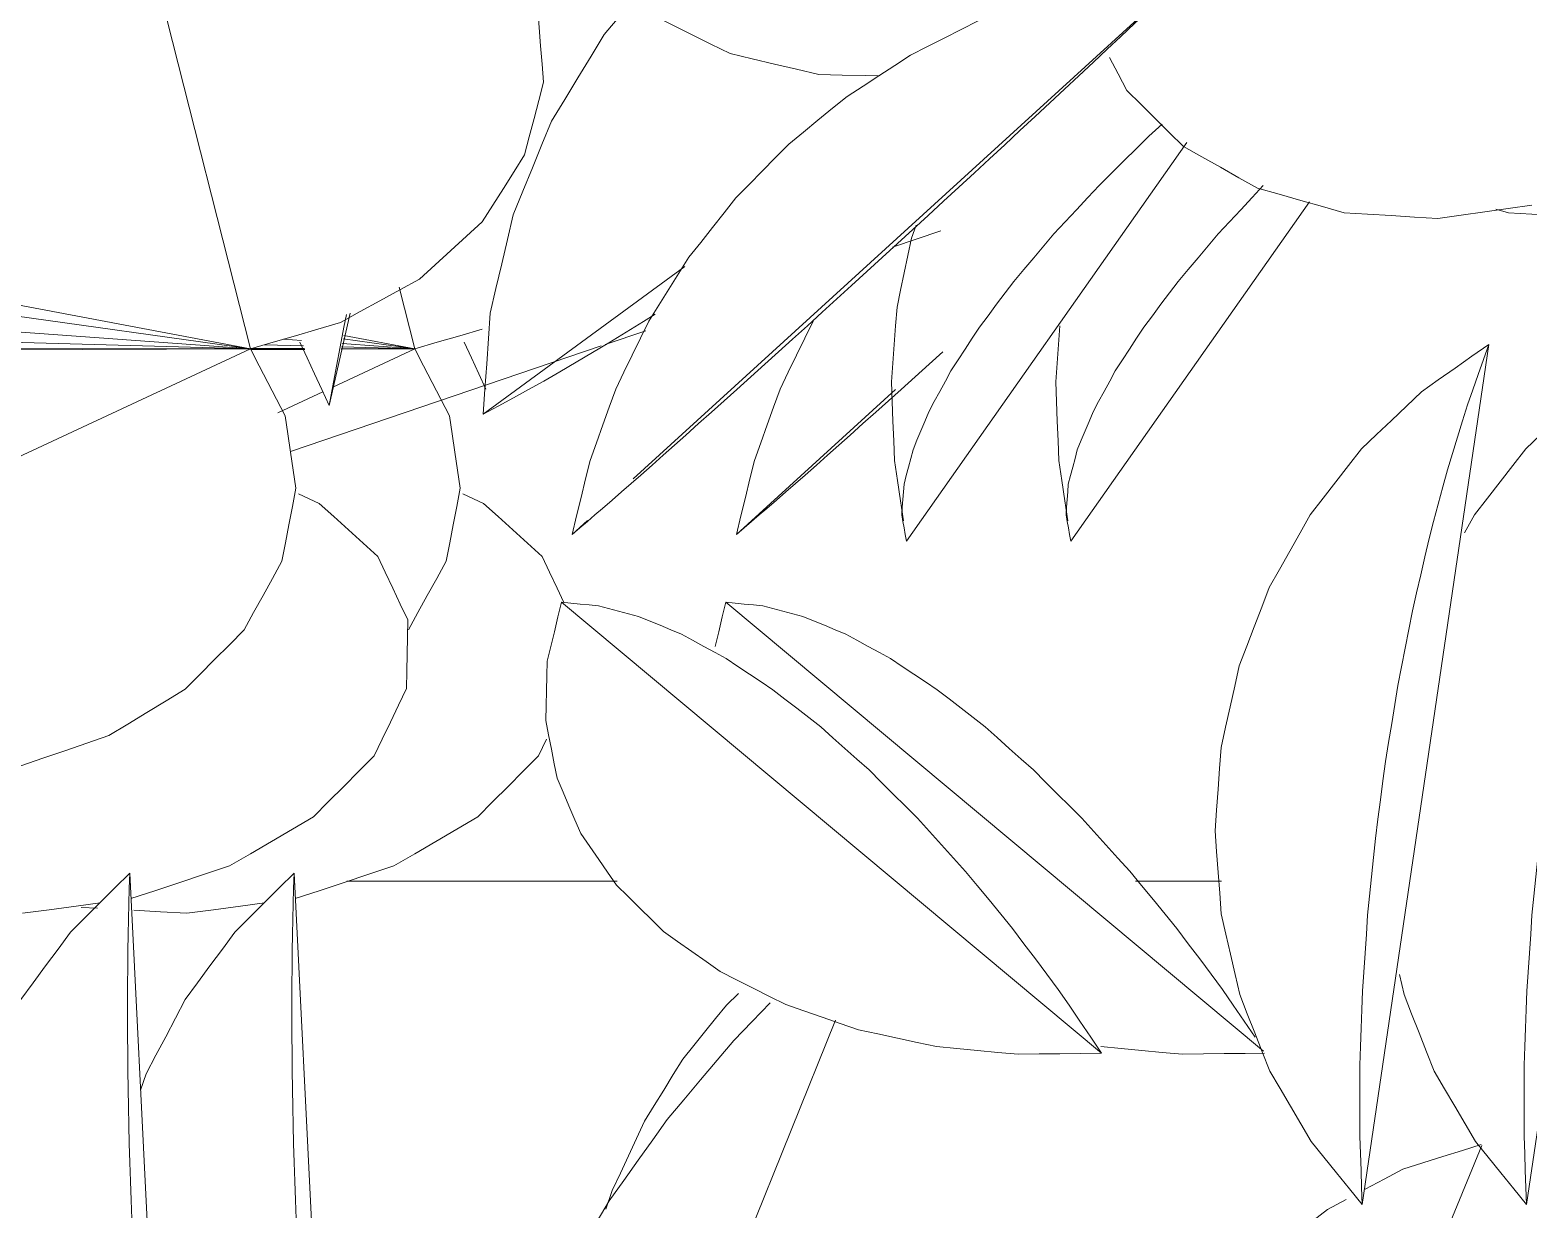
# Model space of a CAD drawing. Header units: metres. Extents: x 10.2 to 20.8, y -0.2 to 6.6.
# Drawn here: x 14.7332 to 14.81, y 0.9832 to 1.0436 of the extents above; entities that cross this region are included whole.
import ezdxf

# ---------------------------------------------------------------- set-up
doc = ezdxf.new("R2010")
doc.units = ezdxf.units.M
for name, color, linetype, lineweight in [('Importações nas famílias', 250, 'Continuous', 5), ('Modelos genéricos', 7, 'Continuous', 5), ('Vegetação', 7, 'Continuous', 5)]:
    doc.layers.add(name, color=color, linetype=linetype, lineweight=lineweight)

# ---------------------------------------------------------------- blocks, each defined once
blk = doc.blocks.new('Planta_pergolado_12200 - plantas pergolado_skp_Component_12-V2729-Corte 3')
at = {"layer": 'Importações nas famílias'}
blk.add_line((14.85772, 0.529997), (14.864207, 0.574067), dxfattribs=at)
at = {"layer": 'Importações nas famílias', "flags": 128}
for points in [[(14.864207, 0.574067), (14.863343, 0.573461), (14.862478, 0.572856), (14.861614, 0.57225), (14.86075, 0.571645)], [(14.863111, 0.570979), (14.863385, 0.571751), (14.863659, 0.572523), (14.863933, 0.573295), (14.864207, 0.574067)], [(14.86075, 0.571645), (14.859981, 0.570912), (14.859213, 0.570179), (14.858444, 0.569446), (14.857676, 0.568713)], [(14.862086, 0.56765), (14.862342, 0.568482), (14.862598, 0.569314), (14.862854, 0.570147), (14.863111, 0.570979)], [(14.857676, 0.568713), (14.857021, 0.56787), (14.856366, 0.567027), (14.855712, 0.566184), (14.855057, 0.565341)], [(14.861143, 0.564117), (14.861379, 0.565), (14.861614, 0.565883), (14.86185, 0.566767), (14.862086, 0.56765)], [(14.855057, 0.565341), (14.854531, 0.564407), (14.854006, 0.563474), (14.85348, 0.56254), (14.852955, 0.561606)], [(14.860294, 0.560419), (14.860506, 0.561343), (14.860719, 0.562268), (14.860931, 0.563192), (14.861143, 0.564117)], [(14.852955, 0.561606), (14.85257, 0.560604), (14.852186, 0.559602), (14.851802, 0.5586), (14.851418, 0.557598)], [(14.859547, 0.556597), (14.859734, 0.557552), (14.85992, 0.558508), (14.860107, 0.559463), (14.860294, 0.560419)], [(14.851418, 0.557598), (14.851184, 0.55655), (14.850951, 0.555503), (14.850717, 0.554456), (14.850483, 0.553409)], [(14.858911, 0.552694), (14.85907, 0.55367), (14.859229, 0.554645), (14.859388, 0.555621), (14.859547, 0.556597)], [(14.850483, 0.553409), (14.850406, 0.552341), (14.850328, 0.551273), (14.85025, 0.550205), (14.850173, 0.549138)], [(14.858392, 0.548753), (14.858522, 0.549738), (14.858651, 0.550723), (14.858781, 0.551709), (14.858911, 0.552694)], [(14.850173, 0.549138), (14.850253, 0.548075), (14.850333, 0.547011), (14.850413, 0.545948), (14.850493, 0.544885)], [(14.857997, 0.544817), (14.858096, 0.545801), (14.858195, 0.546785), (14.858293, 0.547769), (14.858392, 0.548753)], [(14.850493, 0.544885), (14.850729, 0.543851), (14.850965, 0.542818), (14.851201, 0.541784), (14.851437, 0.54075)], [(14.85773, 0.540931), (14.857797, 0.541903), (14.857864, 0.542874), (14.857931, 0.543846), (14.857997, 0.544817)], [(14.851437, 0.54075), (14.851824, 0.53977), (14.85221, 0.53879), (14.852596, 0.537811), (14.852983, 0.536831)], [(14.857595, 0.537138), (14.857629, 0.538087), (14.857663, 0.539035), (14.857696, 0.539983), (14.85773, 0.540931)], [(14.852983, 0.536831), (14.853511, 0.535928), (14.854038, 0.535024), (14.854566, 0.534121), (14.855094, 0.533218)], [(14.857591, 0.53348), (14.857592, 0.534395), (14.857593, 0.535309), (14.857594, 0.536224), (14.857595, 0.537138)], [(14.855094, 0.533218), (14.85575, 0.532413), (14.856407, 0.531608), (14.857063, 0.530802), (14.85772, 0.529997)], [(14.85772, 0.529997), (14.857688, 0.530868), (14.857656, 0.531739), (14.857623, 0.532609), (14.857591, 0.53348)]]:
    blk.add_lwpolyline(points, dxfattribs=at)
blk = doc.blocks.new('Planta_pergolado_12200 - plantas pergolado_skp_Component_12-V2751-Corte 3')
at = {"layer": 'Importações nas famílias'}
for p, q in [((14.790518, 1.038175), (14.791209, 1.038805)), ((14.778089, 1.017431), (14.792472, 1.037865)), ((14.778589, 1.033618), (14.778345, 1.032952))]:
    blk.add_line(p, q, dxfattribs=at)
at = {"layer": 'Importações nas famílias', "flags": 128}
for points in [[(14.787966, 1.035658), (14.788604, 1.036287), (14.789242, 1.036917), (14.78988, 1.037546), (14.790518, 1.038175)], [(14.785652, 1.03317), (14.78623, 1.033792), (14.786809, 1.034414), (14.787388, 1.035036), (14.787966, 1.035658)], [(14.778345, 1.032952), (14.778162, 1.032067), (14.777978, 1.031182), (14.777795, 1.030297), (14.777612, 1.029412)], [(14.7836, 1.030739), (14.784113, 1.031346), (14.784626, 1.031954), (14.785139, 1.032562), (14.785652, 1.03317)], [(14.781834, 1.028391), (14.782275, 1.028978), (14.782717, 1.029565), (14.783158, 1.030152), (14.7836, 1.030739)], [(14.777612, 1.029412), (14.777539, 1.028455), (14.777467, 1.027498), (14.777394, 1.026541), (14.777322, 1.025584)], [(14.780373, 1.026154), (14.780738, 1.026714), (14.781103, 1.027273), (14.781469, 1.027832), (14.781834, 1.028391)], [(14.779234, 1.024052), (14.779518, 1.024577), (14.779803, 1.025103), (14.780088, 1.025629), (14.780373, 1.026154)], [(14.777322, 1.025584), (14.777362, 1.024577), (14.777402, 1.023571), (14.777442, 1.022565), (14.777482, 1.021559)], [(14.778429, 1.022108), (14.77863, 1.022594), (14.778831, 1.02308), (14.779032, 1.023566), (14.779234, 1.024052)], [(14.777482, 1.021559), (14.777634, 1.020527), (14.777786, 1.019495), (14.777937, 1.018463)], [(14.777967, 1.020344), (14.778082, 1.020785), (14.778198, 1.021226), (14.778313, 1.021667), (14.778429, 1.022108)], [(14.777853, 1.018779), (14.777881, 1.01917), (14.77791, 1.019561), (14.777938, 1.019952), (14.777967, 1.020344)], [(14.778089, 1.017431), (14.77803, 1.017768), (14.777971, 1.018105), (14.777912, 1.018442), (14.777853, 1.018779)]]:
    blk.add_lwpolyline(points, dxfattribs=at)
blk = doc.blocks.new('Planta_pergolado_12200 - plantas pergolado_skp_Component_17-V2752-Corte 3')
at = {"layer": 'Importações nas famílias', "flags": 128}
for points in [[(14.769049, 1.04241), (14.768061, 1.042903), (14.767073, 1.043395), (14.766085, 1.043887), (14.765097, 1.04438)], [(14.773593, 1.04134), (14.772457, 1.041608), (14.771321, 1.041875), (14.770185, 1.042143), (14.769049, 1.04241)], [(14.789396, 1.040518), (14.788951, 1.041368), (14.788505, 1.042219)], [(14.776679, 1.041277), (14.776007, 1.041291), (14.7748, 1.041315), (14.773593, 1.04134)], [(14.792286, 1.037652), (14.791563, 1.038368), (14.790841, 1.039085), (14.790119, 1.039801), (14.789396, 1.040518)], [(14.796085, 1.035517), (14.795135, 1.036051), (14.794185, 1.036585), (14.793235, 1.037118), (14.792286, 1.037652)], [(14.800534, 1.034259), (14.799422, 1.034574), (14.798309, 1.034888), (14.797197, 1.035203), (14.796085, 1.035517)], [(14.810149, 1.03465), (14.808945, 1.034479), (14.80774, 1.034307), (14.806536, 1.034135), (14.805331, 1.033963)], [(14.805331, 1.033963), (14.804132, 1.034037), (14.802933, 1.034111), (14.801734, 1.034185), (14.800534, 1.034259)]]:
    blk.add_lwpolyline(points, dxfattribs=at)
blk = doc.blocks.new('Planta_pergolado_12200 - plantas pergolado_skp_Component_16-V2753-Corte 3')
for name, p in [('Planta_pergolado_12200 - plantas pergolado_skp_Component_17-V2752-Corte 3', (0, 0)), ('Planta_pergolado_12200 - plantas pergolado_skp_Component_12-V2751-Corte 3', (0, 0)), ('Planta_pergolado_12200 - plantas pergolado_skp_Component_12-V2729-Corte 3', (-0.056262, 0.453439))]:
    blk.add_blockref(name, p)
blk = doc.blocks.new('Planta_pergolado_12200 - plantas pergolado_skp_Component_12-V2766-Corte 3')
at = {"layer": 'Importações nas famílias'}
for p, q in [((14.809882, 0.983436), (14.816369, 1.027506)), ((14.807219, 1.01878), (14.806693, 1.017846)), ((14.803363, 0.995223), (14.803599, 0.994189))]:
    blk.add_line(p, q, dxfattribs=at)
at = {"layer": 'Importações nas famílias', "flags": 128}
for points in [[(14.816369, 1.027506), (14.815504, 1.0269), (14.81464, 1.026295), (14.813776, 1.025689), (14.812912, 1.025084)], [(14.815272, 1.024418), (14.815546, 1.02519), (14.81582, 1.025962), (14.816095, 1.026734), (14.816369, 1.027506)], [(14.812912, 1.025084), (14.812143, 1.024351), (14.811375, 1.023618), (14.810606, 1.022885), (14.809837, 1.022152)], [(14.814247, 1.021089), (14.814504, 1.021921), (14.81476, 1.022753), (14.815016, 1.023585), (14.815272, 1.024418)], [(14.809837, 1.022152), (14.809183, 1.021309), (14.808528, 1.020466), (14.807873, 1.019623), (14.807219, 1.01878)], [(14.813305, 1.017556), (14.813541, 1.018439), (14.813776, 1.019322), (14.814012, 1.020206), (14.814247, 1.021089)], [(14.812455, 1.013858), (14.812668, 1.014782), (14.81288, 1.015707), (14.813093, 1.016631), (14.813305, 1.017556)], [(14.811708, 1.010036), (14.811895, 1.010991), (14.812082, 1.011947), (14.812269, 1.012902), (14.812455, 1.013858)], [(14.811072, 1.006133), (14.811231, 1.007108), (14.81139, 1.008084), (14.811549, 1.00906), (14.811708, 1.010036)], [(14.810554, 1.002192), (14.810683, 1.003177), (14.810813, 1.004162), (14.810943, 1.005147), (14.811072, 1.006133)], [(14.810159, 0.998256), (14.810258, 0.99924), (14.810356, 1.000224), (14.810455, 1.001208), (14.810554, 1.002192)], [(14.809892, 0.99437), (14.809959, 0.995342), (14.810026, 0.996313), (14.810092, 0.997285), (14.810159, 0.998256)], [(14.803599, 0.994189), (14.803985, 0.993209), (14.804372, 0.992229), (14.804758, 0.991249), (14.805144, 0.99027)], [(14.809756, 0.990577), (14.80979, 0.991525), (14.809824, 0.992474), (14.809858, 0.993422), (14.809892, 0.99437)], [(14.805144, 0.99027), (14.805672, 0.989366), (14.8062, 0.988463), (14.806728, 0.98756), (14.807255, 0.986657)], [(14.809753, 0.986919), (14.809754, 0.987833), (14.809754, 0.988748), (14.809755, 0.989663), (14.809756, 0.990577)], [(14.809882, 0.983436), (14.809849, 0.984307), (14.809817, 0.985177), (14.809785, 0.986048), (14.809753, 0.986919)], [(14.807255, 0.986657), (14.807912, 0.985852), (14.808568, 0.985046), (14.809225, 0.984241), (14.809882, 0.983436)]]:
    blk.add_lwpolyline(points, dxfattribs=at)
blk = doc.blocks.new('Planta_pergolado_12200 - plantas pergolado_skp_Component_12-V2769-Corte 3')
at = {"layer": 'Importações nas famílias'}
blk.add_line((14.786512, 1.017431), (14.798748, 1.034814), dxfattribs=at)
at = {"layer": 'Importações nas famílias', "flags": 128}
for points in [[(14.794075, 1.03317), (14.794654, 1.033792), (14.795233, 1.034414), (14.795811, 1.035036), (14.796386, 1.035653)], [(14.792023, 1.030739), (14.792536, 1.031346), (14.793049, 1.031954), (14.793562, 1.032562), (14.794075, 1.03317)], [(14.790257, 1.028391), (14.790699, 1.028978), (14.79114, 1.029565), (14.791582, 1.030152), (14.792023, 1.030739)], [(14.785963, 1.028455), (14.78589, 1.027498), (14.785818, 1.026541), (14.785745, 1.025584)], [(14.788796, 1.026154), (14.789162, 1.026714), (14.789527, 1.027273), (14.789892, 1.027832), (14.790257, 1.028391)], [(14.787657, 1.024052), (14.787942, 1.024577), (14.788227, 1.025103), (14.788512, 1.025629), (14.788796, 1.026154)], [(14.785745, 1.025584), (14.785785, 1.024577), (14.785825, 1.023571), (14.785866, 1.022565), (14.785906, 1.021559)], [(14.786852, 1.022108), (14.787053, 1.022594), (14.787255, 1.02308), (14.787456, 1.023566), (14.787657, 1.024052)], [(14.785906, 1.021559), (14.786057, 1.020527), (14.786209, 1.019495), (14.786361, 1.018463)], [(14.78639, 1.020344), (14.786506, 1.020785), (14.786621, 1.021226), (14.786737, 1.021667), (14.786852, 1.022108)], [(14.786277, 1.018779), (14.786305, 1.01917), (14.786333, 1.019561), (14.786362, 1.019952), (14.78639, 1.020344)], [(14.786512, 1.017431), (14.786453, 1.017768), (14.786395, 1.018105), (14.786336, 1.018442), (14.786277, 1.018779)]]:
    blk.add_lwpolyline(points, dxfattribs=at)
blk = doc.blocks.new('Planta_pergolado_12200 - plantas pergolado_skp_Component_17-V2770-Corte 3')
at = {"layer": 'Importações nas famílias'}
blk.add_line((14.808958, 1.034259), (14.808299, 1.034445), dxfattribs=at)
at = {"layer": 'Importações nas famílias', "flags": 128}
blk.add_lwpolyline([(14.813755, 1.033963), (14.812556, 1.034037), (14.811356, 1.034111), (14.810157, 1.034185), (14.808958, 1.034259)], dxfattribs=at)
blk = doc.blocks.new('Planta_pergolado_12200 - plantas pergolado_skp_Component_16-V2771-Corte 3')
for name in ['Planta_pergolado_12200 - plantas pergolado_skp_Component_17-V2770-Corte 3', 'Planta_pergolado_12200 - plantas pergolado_skp_Component_12-V2769-Corte 3', 'Planta_pergolado_12200 - plantas pergolado_skp_Component_12-V2766-Corte 3']:
    blk.add_blockref(name, (0, 0))
blk = doc.blocks.new('Planta_pergolado_12200 - plantas pergolado_skp_-V2818-Corte 3')
for name in ['Planta_pergolado_12200 - plantas pergolado_skp_Component_16-V2753-Corte 3', 'Planta_pergolado_12200 - plantas pergolado_skp_Component_16-V2771-Corte 3']:
    blk.add_blockref(name, (0, 0))
blk = doc.blocks.new('Planta_pergolado_12200 - plantas pergolado_skp_Component_17-V2967-Corte 3')
at = {"layer": 'Importações nas famílias'}
blk.add_line((14.746934, 1.01985), (14.747989, 1.019362), dxfattribs=at)
at = {"layer": 'Importações nas famílias', "flags": 128}
for points in [[(14.747989, 1.019362), (14.74874, 1.018682), (14.749491, 1.018003), (14.750242, 1.017323), (14.750993, 1.016643)], [(14.750993, 1.016643), (14.751378, 1.01583), (14.751762, 1.015017), (14.752146, 1.014204), (14.75253, 1.013391)], [(14.75253, 1.013391), (14.752514, 1.012514), (14.752498, 1.011637), (14.752482, 1.01076), (14.752466, 1.009883)], [(14.752466, 1.009883), (14.752051, 1.009017), (14.751636, 1.008151), (14.751221, 1.007285), (14.750807, 1.006419)], [(14.750807, 1.006419), (14.750029, 1.005638), (14.749251, 1.004857), (14.748473, 1.004076), (14.747695, 1.003296)], [(14.747695, 1.003296), (14.746621, 1.002666), (14.745546, 1.002037), (14.744471, 1.001408), (14.743397, 1.000779)], [(14.743397, 1.000779), (14.742117, 1.000356), (14.740837, 0.999932), (14.739558, 0.999508), (14.738341, 0.999106)], [(14.736756, 0.998883), (14.735528, 0.998721), (14.734153, 0.998539), (14.732778, 0.998357)]]:
    blk.add_lwpolyline(points, dxfattribs=at)
blk = doc.blocks.new('Planta_pergolado_12200 - plantas pergolado_skp_Component_16-V2968-Corte 3')
blk.add_blockref('Planta_pergolado_12200 - plantas pergolado_skp_Component_17-V2967-Corte 3', (0, 0))
blk = doc.blocks.new('Planta_pergolado_12200 - plantas pergolado_skp_Component_17-V2997-Corte 3')
at = {"layer": 'Importações nas famílias'}
for p, q in [((14.755358, 1.01985), (14.756412, 1.019362)), ((14.759645, 1.007285), (14.75923, 1.006419)), ((14.736631, 0.998612), (14.735788, 0.998659)), ((14.714843, 0.988715), (14.713812, 0.988644))]:
    blk.add_line(p, q, dxfattribs=at)
at = {"layer": 'Importações nas famílias', "flags": 128}
for points in [[(14.756412, 1.019362), (14.757163, 1.018682), (14.757915, 1.018003), (14.758666, 1.017323), (14.759417, 1.016643)], [(14.759417, 1.016643), (14.759801, 1.01583), (14.760185, 1.015017), (14.760531, 1.014285)], [(14.75923, 1.006419), (14.758452, 1.005638), (14.757675, 1.004857), (14.756897, 1.004076), (14.756119, 1.003296)], [(14.756119, 1.003296), (14.755044, 1.002666), (14.753969, 1.002037), (14.752895, 1.001408), (14.75182, 1.000779)], [(14.75182, 1.000779), (14.750541, 1.000356), (14.749261, 0.999932), (14.747981, 0.999508), (14.746765, 0.999106)], [(14.730283, 0.998435), (14.729962, 0.997671), (14.729641, 0.996907)], [(14.741201, 0.998357), (14.739848, 0.998433), (14.738495, 0.998508)], [(14.745179, 0.998883), (14.743952, 0.998721), (14.742576, 0.998539), (14.741201, 0.998357)], [(14.729641, 0.996907), (14.729028, 0.996199), (14.728416, 0.995491), (14.727803, 0.994784), (14.727191, 0.994076)], [(14.727191, 0.994076), (14.726329, 0.993473), (14.725467, 0.99287), (14.724605, 0.992267), (14.723742, 0.991664)], [(14.723742, 0.991664), (14.72269, 0.991207), (14.721637, 0.99075), (14.720584, 0.990293), (14.719531, 0.989836)], [(14.719531, 0.989836), (14.718359, 0.989556), (14.717187, 0.989276), (14.716015, 0.988995), (14.714843, 0.988715)]]:
    blk.add_lwpolyline(points, dxfattribs=at)
blk = doc.blocks.new('Planta_pergolado_12200 - plantas pergolado_skp_Component_16-V2998-Corte 3')
blk.add_blockref('Planta_pergolado_12200 - plantas pergolado_skp_Component_17-V2997-Corte 3', (0, 0))
blk = doc.blocks.new('Planta_pergolado_12200 - plantas pergolado_skp_Component_12-V3014-Corte 3')
at = {"layer": 'Importações nas famílias'}
for p, q in [((14.774449, 1.053579), (14.773328, 1.052884)), ((14.793022, 1.050765), (14.796247, 1.053128)), ((14.788966, 1.0463), (14.78958, 1.046793)), ((14.756396, 1.023928), (14.766738, 1.031506))]:
    blk.add_line(p, q, dxfattribs=at)
at = {"layer": 'Importações nas famílias', "flags": 128}
for points in [[(14.776891, 1.054619), (14.77567, 1.054099), (14.774449, 1.053579)], [(14.793367, 1.049952), (14.79428, 1.050742), (14.795193, 1.051531), (14.796105, 1.052321)], [(14.78958, 1.046793), (14.790526, 1.047583), (14.791473, 1.048373), (14.79242, 1.049162), (14.793367, 1.049952)], [(14.764083, 1.045141), (14.763448, 1.044394), (14.762602, 1.043399)], [(14.762602, 1.043399), (14.761926, 1.042289), (14.76125, 1.041178), (14.760574, 1.040068), (14.759898, 1.038957)], [(14.759898, 1.038957), (14.759407, 1.037757), (14.758916, 1.036556), (14.758425, 1.035356), (14.757934, 1.034156)], [(14.757934, 1.034156), (14.75764, 1.032893), (14.757346, 1.031631), (14.757052, 1.030369), (14.756758, 1.029106)], [(14.756758, 1.029106), (14.756667, 1.027812), (14.756577, 1.026517), (14.756486, 1.025223), (14.756396, 1.023928)], [(14.762838, 1.027582), (14.763724, 1.028135), (14.764609, 1.028689), (14.765204, 1.02906)], [(14.759497, 1.025619), (14.760332, 1.02611), (14.761168, 1.026601), (14.762003, 1.027091), (14.762838, 1.027582)], [(14.756396, 1.023928), (14.757171, 1.024351), (14.757947, 1.024774), (14.758722, 1.025196), (14.759497, 1.025619)]]:
    blk.add_lwpolyline(points, dxfattribs=at)
blk = doc.blocks.new('Planta_pergolado_12200 - plantas pergolado_skp_Component_16-V3016-Corte 3')
blk.add_blockref('Planta_pergolado_12200 - plantas pergolado_skp_Component_12-V3014-Corte 3', (0, 0))
blk = doc.blocks.new('Planta_pergolado_12200 - plantas pergolado_skp_Component_12-V3038-Corte 3')
at = {"layer": 'Importações nas famílias'}
for p, q in [((14.807592, 0.986455), (14.798238, 0.963785)), ((14.799668, 0.983175), (14.800637, 0.983691))]:
    blk.add_line(p, q, dxfattribs=at)
at = {"layer": 'Importações nas famílias', "flags": 128}
for points in [[(14.803545, 0.985242), (14.804564, 0.985563), (14.805583, 0.985884), (14.806602, 0.986204), (14.807557, 0.986505)], [(14.801606, 0.984208), (14.802575, 0.984725), (14.803545, 0.985242)], [(14.796083, 0.980372), (14.79698, 0.981073), (14.797876, 0.981773), (14.798772, 0.982474), (14.799668, 0.983175)], [(14.792874, 0.9769), (14.793677, 0.977768), (14.794479, 0.978636), (14.795281, 0.979504), (14.796083, 0.980372)], [(14.790116, 0.972839), (14.790806, 0.973854), (14.791495, 0.97487), (14.792185, 0.975885), (14.792874, 0.9769)], [(14.787873, 0.968286), (14.788434, 0.969424), (14.788995, 0.970563), (14.789555, 0.971701), (14.790116, 0.972839)], [(14.787036, 0.965816), (14.787455, 0.967051), (14.787873, 0.968286)]]:
    blk.add_lwpolyline(points, dxfattribs=at)
blk = doc.blocks.new('Planta_pergolado_12200 - plantas pergolado_skp_Component_12-V3039-Corte 3')
at = {"layer": 'Importações nas famílias'}
for p, q in [((14.76949, 0.994236), (14.768866, 0.993652)), ((14.774447, 0.992883), (14.769908, 0.9816)), ((14.763014, 0.984155), (14.762681, 0.983185)), ((14.769215, 0.979877), (14.760226, 0.957536))]:
    blk.add_line(p, q, dxfattribs=at)
at = {"layer": 'Importações nas famílias', "flags": 128}
for points in [[(14.769237, 0.991844), (14.770176, 0.992807), (14.771114, 0.993771)], [(14.768866, 0.993652), (14.768306, 0.992959), (14.767746, 0.992266), (14.767187, 0.991573), (14.766627, 0.99088)], [(14.765833, 0.987786), (14.766684, 0.988801), (14.767535, 0.989815), (14.768386, 0.99083), (14.769237, 0.991844)], [(14.766627, 0.99088), (14.766137, 0.990086), (14.765648, 0.989291), (14.765158, 0.988497), (14.764669, 0.987702)], [(14.76286, 0.983618), (14.763603, 0.98466), (14.764346, 0.985702), (14.76509, 0.986744), (14.765833, 0.987786)], [(14.764669, 0.987702), (14.764255, 0.986815), (14.763842, 0.985929), (14.763428, 0.985042), (14.763014, 0.984155)], [(14.760388, 0.979437), (14.761006, 0.980482), (14.761624, 0.981527), (14.762242, 0.982573), (14.76286, 0.983618)], [(14.758475, 0.975342), (14.758953, 0.976366), (14.759432, 0.97739), (14.75991, 0.978413), (14.760388, 0.979437)], [(14.757166, 0.971429), (14.757493, 0.972407), (14.757821, 0.973385), (14.758148, 0.974364), (14.758475, 0.975342)], [(14.756491, 0.967789), (14.75666, 0.968699), (14.756829, 0.969609), (14.756997, 0.970519), (14.757166, 0.971429)], [(14.756467, 0.964508), (14.756473, 0.965328), (14.756479, 0.966148), (14.756485, 0.966969), (14.756491, 0.967789)], [(14.757094, 0.961663), (14.756937, 0.962374), (14.75678, 0.963085), (14.756624, 0.963797), (14.756467, 0.964508)], [(14.758356, 0.959321), (14.758041, 0.959906), (14.757725, 0.960492), (14.757409, 0.961077), (14.757094, 0.961663)], [(14.760226, 0.957536), (14.759758, 0.957982), (14.759291, 0.958428), (14.758824, 0.958874), (14.758356, 0.959321)]]:
    blk.add_lwpolyline(points, dxfattribs=at)
blk = doc.blocks.new('Planta_pergolado_12200 - plantas pergolado_skp_Component_16-V3043-Corte 3')
for name in ['Planta_pergolado_12200 - plantas pergolado_skp_Component_12-V3039-Corte 3', 'Planta_pergolado_12200 - plantas pergolado_skp_Component_12-V3038-Corte 3']:
    blk.add_blockref(name, (0, 0))
blk = doc.blocks.new('Planta_pergolado_12200 - plantas pergolado_skp_-V3049-Corte 3')
for name in ['Planta_pergolado_12200 - plantas pergolado_skp_Component_16-V3016-Corte 3', 'Planta_pergolado_12200 - plantas pergolado_skp_Component_16-V3043-Corte 3']:
    blk.add_blockref(name, (0, 0))
blk = doc.blocks.new('Planta_pergolado_12200 - plantas pergolado_skp_-V3050-Corte 3')
at = {"layer": 'Importações nas famílias'}
for p, q in [((14.779852, 1.033338), (14.777381, 1.0325)), ((14.764729, 1.028205), (14.762648, 1.027499)), ((14.762446, 1.02743), (14.746523, 1.022025))]:
    blk.add_line(p, q, dxfattribs=at)
for name in ['Planta_pergolado_12200 - plantas pergolado_skp_-V3049-Corte 3', 'Planta_pergolado_12200 - plantas pergolado_skp_Component_16-V2968-Corte 3', 'Planta_pergolado_12200 - plantas pergolado_skp_Component_16-V2998-Corte 3']:
    blk.add_blockref(name, (0, 0))
blk = doc.blocks.new('Planta_pergolado_12200 - plantas pergolado_skp_-V3106-Corte 3')
for name in ['Planta_pergolado_12200 - plantas pergolado_skp_-V3050-Corte 3', 'Planta_pergolado_12200 - plantas pergolado_skp_-V2818-Corte 3']:
    blk.add_blockref(name, (0, 0))
blk = doc.blocks.new('Planta_pergolado_12200 - plantas pergolado_skp_Component_12-V2842-Corte 3')
at = {"layer": 'Importações nas famílias'}
blk.add_line((15.062515, 1.125049), (15.034826, 1.148153), dxfattribs=at)
at = {"layer": 'Importações nas famílias', "flags": 128}
for points in [[(15.034826, 1.148153), (15.034644, 1.147397), (15.034461, 1.146642), (15.034279, 1.145886), (15.034097, 1.14513)], [(15.036724, 1.147971), (15.036249, 1.148016), (15.035775, 1.148062), (15.0353, 1.148107), (15.034826, 1.148153)], [(15.03878, 1.147424), (15.038266, 1.147561), (15.037752, 1.147697), (15.037238, 1.147834), (15.036724, 1.147971)], [(15.040972, 1.146517), (15.040424, 1.146744), (15.039876, 1.146971), (15.039328, 1.147197), (15.03878, 1.147424)], [(15.043275, 1.145262), (15.0427, 1.145576), (15.042124, 1.14589), (15.041548, 1.146204), (15.040972, 1.146517)], [(15.034097, 1.14513), (15.034077, 1.144373), (15.034058, 1.143615), (15.034039, 1.142857), (15.03402, 1.142099)], [(15.045664, 1.143671), (15.045067, 1.144069), (15.04447, 1.144467), (15.043873, 1.144864), (15.043275, 1.145262)], [(15.048113, 1.141763), (15.047501, 1.14224), (15.046889, 1.142717), (15.046277, 1.143194), (15.045664, 1.143671)], [(15.03402, 1.142099), (15.034164, 1.141357), (15.034309, 1.140615), (15.034453, 1.139873), (15.034598, 1.139131)], [(15.050593, 1.139559), (15.049973, 1.14011), (15.049353, 1.140661), (15.048733, 1.141212), (15.048113, 1.141763)], [(15.034598, 1.139131), (15.034903, 1.138422), (15.035208, 1.137714), (15.035512, 1.137005), (15.035817, 1.136296)], [(15.053078, 1.137083), (15.052457, 1.137702), (15.051835, 1.138321), (15.051214, 1.13894), (15.050593, 1.139559)], [(15.055539, 1.134362), (15.054924, 1.135042), (15.054308, 1.135723), (15.053693, 1.136403), (15.053078, 1.137083)], [(15.035817, 1.136296), (15.036275, 1.135637), (15.036733, 1.134977), (15.037191, 1.134318), (15.037649, 1.133659)], [(15.05795, 1.131428), (15.057348, 1.132162), (15.056745, 1.132895), (15.056142, 1.133629), (15.055539, 1.134362)], [(15.037649, 1.133659), (15.038249, 1.133065), (15.038849, 1.132471), (15.03945, 1.131877), (15.04005, 1.131283)], [(15.04005, 1.131283), (15.040778, 1.130768), (15.041507, 1.130253), (15.042235, 1.129739), (15.042964, 1.129224)], [(15.060284, 1.128312), (15.059701, 1.129091), (15.059117, 1.12987), (15.058534, 1.130649), (15.05795, 1.131428)], [(15.042964, 1.129224), (15.043804, 1.1288), (15.044644, 1.128377), (15.045483, 1.127953), (15.046323, 1.127529)], [(15.062515, 1.125049), (15.061957, 1.125865), (15.061399, 1.126681), (15.060842, 1.127496), (15.060284, 1.128312)], [(15.046323, 1.127529), (15.047254, 1.127207), (15.048186, 1.126885), (15.049117, 1.126562), (15.050048, 1.12624)], [(15.050048, 1.12624), (15.051049, 1.126026), (15.05205, 1.125812), (15.053051, 1.125598), (15.054052, 1.125385)], [(15.054052, 1.125385), (15.055099, 1.125285), (15.056146, 1.125185), (15.057193, 1.125085), (15.05824, 1.124985)], [(15.05824, 1.124985), (15.059309, 1.125001), (15.060377, 1.125017), (15.061446, 1.125033), (15.062515, 1.125049)]]:
    blk.add_lwpolyline(points, dxfattribs=at)
blk = doc.blocks.new('Planta_pergolado_12200 - plantas pergolado_skp_Component_12-V3127-Corte 3')
at = {"layer": 'Importações nas famílias'}
blk.add_line((14.740519, 0.956016), (14.738275, 1.000419), dxfattribs=at)
at = {"layer": 'Importações nas famílias', "flags": 128}
for points in [[(14.738275, 1.000419), (14.737515, 0.999661), (14.736756, 0.998903), (14.735997, 0.998145), (14.735237, 0.997387)], [(14.738191, 0.997269), (14.738212, 0.998057), (14.738233, 0.998844), (14.738254, 0.999632), (14.738275, 1.000419)], [(14.735237, 0.997387), (14.734601, 0.996523), (14.733965, 0.995658), (14.733329, 0.994794), (14.732692, 0.993929)], [(14.73816, 0.993883), (14.738167, 0.99473), (14.738175, 0.995576), (14.738183, 0.996423), (14.738191, 0.997269)], [(14.732692, 0.993929), (14.732194, 0.992978), (14.731696, 0.992028), (14.731198, 0.991077), (14.7307, 0.990126)], [(14.738181, 0.990297), (14.738175, 0.991194), (14.73817, 0.99209), (14.738165, 0.992987), (14.73816, 0.993883)], [(14.7307, 0.990126), (14.730352, 0.989111), (14.730004, 0.988096), (14.729656, 0.987082), (14.729308, 0.986067)], [(14.738254, 0.986553), (14.738236, 0.987489), (14.738218, 0.988425), (14.738199, 0.989361), (14.738181, 0.990297)], [(14.729308, 0.986067), (14.729117, 0.985012), (14.728927, 0.983957), (14.728737, 0.982902), (14.728547, 0.981847)], [(14.73838, 0.982691), (14.738348, 0.983657), (14.738317, 0.984622), (14.738286, 0.985588), (14.738254, 0.986553)], [(14.738555, 0.978755), (14.738511, 0.979739), (14.738468, 0.980723), (14.738424, 0.981707), (14.73838, 0.982691)], [(14.728547, 0.981847), (14.728519, 0.980777), (14.728492, 0.979706), (14.728464, 0.978636), (14.728436, 0.977566)], [(14.738779, 0.974787), (14.738723, 0.975779), (14.738667, 0.976771), (14.738611, 0.977763), (14.738555, 0.978755)], [(14.728436, 0.977566), (14.728572, 0.976505), (14.728707, 0.975444), (14.728842, 0.974384), (14.728978, 0.973323)], [(14.739049, 0.970833), (14.738981, 0.971822), (14.738914, 0.97281), (14.738847, 0.973799), (14.738779, 0.974787)], [(14.728978, 0.973323), (14.729273, 0.972297), (14.729568, 0.971271), (14.729864, 0.970245), (14.730159, 0.969219)], [(14.739361, 0.966936), (14.739283, 0.967911), (14.739205, 0.968885), (14.739127, 0.969859), (14.739049, 0.970833)], [(14.730159, 0.969219), (14.730607, 0.968251), (14.731056, 0.967284), (14.731504, 0.966316), (14.731953, 0.965349)], [(14.739713, 0.96314), (14.739625, 0.964089), (14.739537, 0.965038), (14.739449, 0.965987), (14.739361, 0.966936)], [(14.731953, 0.965349), (14.732543, 0.964463), (14.733134, 0.963577), (14.733725, 0.962691), (14.734316, 0.961805)], [(14.7401, 0.959486), (14.740004, 0.9604), (14.739907, 0.961313), (14.73981, 0.962227), (14.739713, 0.96314)], [(14.734316, 0.961805), (14.735035, 0.961021), (14.735755, 0.960237), (14.736474, 0.959453), (14.737194, 0.958669)], [(14.740519, 0.956016), (14.740414, 0.956884), (14.740309, 0.957751), (14.740205, 0.958619), (14.7401, 0.959486)], [(14.737194, 0.958669), (14.738025, 0.958006), (14.738856, 0.957343), (14.739687, 0.956679), (14.740519, 0.956016)]]:
    blk.add_lwpolyline(points, dxfattribs=at)
blk = doc.blocks.new('Planta_pergolado_12200 - plantas pergolado_skp_Component_12-V3128-Corte 3')
at = {"layer": 'Importações nas famílias'}
for p, q in [((14.793043, 1.047027), (14.764083, 1.020625)), ((14.761735, 1.018484), (14.760957, 1.017775))]:
    blk.add_line(p, q, dxfattribs=at)
at = {"layer": 'Importações nas famílias', "flags": 128}
for points in [[(14.793043, 1.047027), (14.792076, 1.046882), (14.79111, 1.046738), (14.790143, 1.046593), (14.789176, 1.046449)], [(14.790491, 1.044612), (14.791129, 1.045216), (14.791767, 1.045819), (14.792405, 1.046423), (14.793043, 1.047027)], [(14.789176, 1.046449), (14.788233, 1.046203), (14.78729, 1.045957), (14.786346, 1.045712), (14.785403, 1.045466)], [(14.785403, 1.045466), (14.784494, 1.045122), (14.783584, 1.044778), (14.782675, 1.044434), (14.781765, 1.04409)], [(14.787684, 1.041978), (14.788386, 1.042636), (14.789088, 1.043295), (14.789789, 1.043953), (14.790491, 1.044612)], [(14.781765, 1.04409), (14.7809, 1.043651), (14.780034, 1.043212), (14.779168, 1.042774), (14.778303, 1.042335)], [(14.778303, 1.042335), (14.777491, 1.041806), (14.776679, 1.041278), (14.775867, 1.040749), (14.775055, 1.040221)], [(14.784688, 1.039186), (14.785437, 1.039884), (14.786186, 1.040582), (14.786935, 1.04128), (14.787684, 1.041978)], [(14.775055, 1.040221), (14.774306, 1.039609), (14.773556, 1.038996), (14.772807, 1.038384), (14.772058, 1.037772)], [(14.781574, 1.036303), (14.782353, 1.037024), (14.783131, 1.037744), (14.78391, 1.038465), (14.784688, 1.039186)], [(14.772058, 1.037772), (14.771379, 1.037082), (14.770701, 1.036393), (14.770022, 1.035703), (14.769344, 1.035014)], [(14.778415, 1.033395), (14.779205, 1.034122), (14.779995, 1.034849), (14.780784, 1.035576), (14.781574, 1.036303)], [(14.769344, 1.035014), (14.768744, 1.034255), (14.768144, 1.033496), (14.767544, 1.032738), (14.766944, 1.031979)], [(14.775284, 1.030532), (14.776067, 1.031248), (14.776849, 1.031964), (14.777632, 1.032679), (14.778415, 1.033395)], [(14.766944, 1.031979), (14.766429, 1.031159), (14.765914, 1.030339), (14.765399, 1.02952), (14.764884, 1.0287)], [(14.772255, 1.02778), (14.773012, 1.028468), (14.77377, 1.029156), (14.774527, 1.029844), (14.775284, 1.030532)], [(14.764884, 1.0287), (14.76446, 1.027828), (14.764036, 1.026957), (14.763612, 1.026085), (14.763188, 1.025213)], [(14.7694, 1.025203), (14.770114, 1.025848), (14.770827, 1.026492), (14.771541, 1.027136), (14.772255, 1.02778)], [(14.763188, 1.025213), (14.76286, 1.024299), (14.762531, 1.023386), (14.762203, 1.022472), (14.761874, 1.021558)], [(14.766784, 1.022863), (14.767438, 1.023448), (14.768092, 1.024033), (14.768746, 1.024618), (14.7694, 1.025203)], [(14.764471, 1.020815), (14.765049, 1.021327), (14.765628, 1.021839), (14.766206, 1.022351), (14.766784, 1.022863)], [(14.761874, 1.021558), (14.761645, 1.020612), (14.761415, 1.019666), (14.761186, 1.01872), (14.760957, 1.017775)], [(14.762513, 1.019105), (14.763002, 1.019532), (14.763492, 1.01996), (14.763981, 1.020387), (14.764471, 1.020815)], [(14.760957, 1.017775), (14.761346, 1.018107), (14.761735, 1.01844), (14.762124, 1.018772), (14.762513, 1.019105)]]:
    blk.add_lwpolyline(points, dxfattribs=at)
blk = doc.blocks.new('Planta_pergolado_12200 - plantas pergolado_skp_Component_12-V2845-Corte 3')
at = {"layer": 'Importações nas famílias'}
for p, q in [((15.029452, 1.194086), (15.028758, 1.193494)), ((15.03073, 1.193622), (15.030845, 1.19398)), ((15.030839, 1.192835), (15.029042, 1.184994)), ((15.028602, 1.185369), (15.028751, 1.186006)), ((15.023993, 1.162973), (15.022908, 1.15824)), ((15.02367, 1.162247), (15.023797, 1.162892))]:
    blk.add_line(p, q, dxfattribs=at)
at = {"layer": 'Importações nas famílias', "flags": 128}
for points in [[(15.028758, 1.193494), (15.028142, 1.192839), (15.027527, 1.192185), (15.026911, 1.19153), (15.026296, 1.190875)], [(15.03016, 1.191603), (15.030303, 1.192108), (15.030445, 1.192613), (15.030588, 1.193117), (15.03073, 1.193622)], [(15.029495, 1.189045), (15.029661, 1.189684), (15.029828, 1.190324), (15.029994, 1.190964), (15.03016, 1.191603)], [(15.026296, 1.190875), (15.025766, 1.190165), (15.025236, 1.189455), (15.024705, 1.188745), (15.024175, 1.188034)], [(15.028751, 1.186006), (15.028937, 1.186766), (15.029123, 1.187525), (15.029309, 1.188285), (15.029495, 1.189045)], [(15.022908, 1.15824), (15.023098, 1.159242), (15.023289, 1.160244), (15.023479, 1.161245), (15.02367, 1.162247)], [(15.021418, 1.16148), (15.02179, 1.16067), (15.022163, 1.15986), (15.022535, 1.15905), (15.022908, 1.15824)]]:
    blk.add_lwpolyline(points, dxfattribs=at)
blk = doc.blocks.new('Planta_pergolado_12200 - plantas pergolado_skp_Component_17-V3130-Corte 3')
at = {"layer": 'Importações nas famílias'}
for p, q in [((14.737374, 1.055258), (14.744469, 1.027277)), ((14.723582, 1.031216), (14.744469, 1.027277)), ((14.722995, 1.030286), (14.744469, 1.027277)), ((14.721543, 1.028965), (14.744469, 1.027277)), ((14.719716, 1.027964), (14.744469, 1.027277)), ((14.711909, 1.012141), (14.744469, 1.027277)), ((14.744469, 1.027277), (14.715451, 1.027167)), ((14.744469, 1.027277), (14.717638, 1.027351))]:
    blk.add_line(p, q, dxfattribs=at)
at = {"layer": 'Importações nas famílias', "flags": 128}
for points in [[(14.759192, 1.044679), (14.759266, 1.043745), (14.75934, 1.042811), (14.759413, 1.041876), (14.759487, 1.040942)], [(14.759487, 1.040942), (14.759245, 1.040013), (14.759002, 1.039085), (14.75876, 1.038156), (14.758518, 1.037227)], [(14.758518, 1.037227), (14.757975, 1.036367), (14.757433, 1.035507), (14.756891, 1.034647), (14.756349, 1.033787)], [(14.756349, 1.033787), (14.755544, 1.033055), (14.754739, 1.032323), (14.753934, 1.03159), (14.753129, 1.030858)], [(14.753129, 1.030858), (14.752115, 1.030302), (14.751102, 1.029747), (14.750089, 1.029192), (14.749076, 1.028637)], [(14.749076, 1.028637), (14.747924, 1.028297), (14.746773, 1.027957), (14.745621, 1.027617), (14.744469, 1.027277)], [(14.744469, 1.027277), (14.744913, 1.02642), (14.745358, 1.025563), (14.745803, 1.024706), (14.746248, 1.023849)], [(14.746248, 1.023849), (14.746385, 1.022921), (14.746523, 1.021993), (14.74666, 1.021065), (14.746797, 1.020138)], [(14.746797, 1.020138), (14.746617, 1.019203), (14.746438, 1.018268), (14.746258, 1.017333), (14.746078, 1.016398)], [(14.746078, 1.016398), (14.745593, 1.015519), (14.745109, 1.014641), (14.744624, 1.013762), (14.74414, 1.012883)], [(14.74414, 1.012883), (14.743383, 1.012121), (14.742627, 1.011359), (14.741871, 1.010596), (14.741114, 1.009834)], [(14.741114, 1.009834), (14.740138, 1.00924), (14.739161, 1.008646), (14.738185, 1.008052), (14.737208, 1.007458)], [(14.737208, 1.007458), (14.736078, 1.007073), (14.734947, 1.006687), (14.733817, 1.006302), (14.732687, 1.005917)]]:
    blk.add_lwpolyline(points, dxfattribs=at)
blk = doc.blocks.new('Planta_pergolado_12200 - plantas pergolado_skp_Component_16-V3131-Corte 3')
for name, p in [('Planta_pergolado_12200 - plantas pergolado_skp_Component_17-V3130-Corte 3', (0, 0)), ('Planta_pergolado_12200 - plantas pergolado_skp_Component_12-V2845-Corte 3', (-0.274416, -0.133857)), ('Planta_pergolado_12200 - plantas pergolado_skp_Component_12-V3128-Corte 3', (0, 0)), ('Planta_pergolado_12200 - plantas pergolado_skp_Component_12-V2842-Corte 3', (-0.274416, -0.133857)), ('Planta_pergolado_12200 - plantas pergolado_skp_Component_12-V3127-Corte 3', (0, 0))]:
    blk.add_blockref(name, p)
blk = doc.blocks.new('Planta_pergolado_12200 - plantas pergolado_skp_Component_12-V3152-Corte 3')
at = {"layer": 'Importações nas famílias'}
blk.add_line((14.796403, 0.991292), (14.768833, 1.014296), dxfattribs=at)
at = {"layer": 'Importações nas famílias', "flags": 128}
for points in [[(14.768833, 1.014296), (14.768651, 1.013541), (14.768469, 1.012785), (14.768286, 1.012029)], [(14.770731, 1.014114), (14.770257, 1.01416), (14.769782, 1.014205), (14.769308, 1.014251), (14.768833, 1.014296)], [(14.772788, 1.013567), (14.772274, 1.013704), (14.771759, 1.013841), (14.771245, 1.013978), (14.770731, 1.014114)], [(14.77498, 1.012661), (14.774432, 1.012887), (14.773884, 1.013114), (14.773336, 1.013341), (14.772788, 1.013567)], [(14.777283, 1.011405), (14.776707, 1.011719), (14.776131, 1.012033), (14.775555, 1.012347), (14.77498, 1.012661)], [(14.779672, 1.009815), (14.779075, 1.010212), (14.778477, 1.01061), (14.77788, 1.011008), (14.777283, 1.011405)], [(14.78212, 1.007907), (14.781508, 1.008384), (14.780896, 1.008861), (14.780284, 1.009338), (14.779672, 1.009815)], [(14.784601, 1.005702), (14.78398, 1.006253), (14.78336, 1.006805), (14.78274, 1.007356), (14.78212, 1.007907)], [(14.787085, 1.003226), (14.786464, 1.003845), (14.785843, 1.004464), (14.785222, 1.005083), (14.784601, 1.005702)], [(14.789547, 1.000506), (14.788931, 1.001186), (14.788316, 1.001866), (14.787701, 1.002546), (14.787085, 1.003226)], [(14.791958, 0.997571), (14.791355, 0.998305), (14.790752, 0.999039), (14.79015, 0.999772), (14.789547, 1.000506)], [(14.794292, 0.994455), (14.793708, 0.995234), (14.793125, 0.996013), (14.792541, 0.996792), (14.791958, 0.997571)], [(14.795964, 0.992008), (14.795407, 0.992824), (14.794849, 0.99364), (14.794292, 0.994455)], [(14.788059, 0.991528), (14.789106, 0.991428), (14.790153, 0.991328), (14.7912, 0.991228), (14.792247, 0.991128)], [(14.792247, 0.991128), (14.793316, 0.991144), (14.794385, 0.991161), (14.795453, 0.991177), (14.796452, 0.991192)]]:
    blk.add_lwpolyline(points, dxfattribs=at)
blk = doc.blocks.new('Planta_pergolado_12200 - plantas pergolado_skp_Component_12-V3153-Corte 3')
at = {"layer": 'Importações nas famílias'}
for p, q in [((14.748942, 0.956016), (14.746698, 1.000419)), ((14.739124, 0.990126), (14.738837, 0.98929))]:
    blk.add_line(p, q, dxfattribs=at)
at = {"layer": 'Importações nas famílias', "flags": 128}
for points in [[(14.746698, 1.000419), (14.745939, 0.999661), (14.745179, 0.998903), (14.74442, 0.998145), (14.743661, 0.997387)], [(14.746614, 0.997269), (14.746635, 0.998057), (14.746656, 0.998844), (14.746677, 0.999632), (14.746698, 1.000419)], [(14.743661, 0.997387), (14.743024, 0.996523), (14.742388, 0.995658), (14.741752, 0.994794), (14.741116, 0.993929)], [(14.746583, 0.993883), (14.746591, 0.99473), (14.746599, 0.995576), (14.746607, 0.996423), (14.746614, 0.997269)], [(14.741116, 0.993929), (14.740618, 0.992978), (14.74012, 0.992028), (14.739622, 0.991077), (14.739124, 0.990126)], [(14.746604, 0.990297), (14.746599, 0.991194), (14.746594, 0.99209), (14.746588, 0.992987), (14.746583, 0.993883)], [(14.746678, 0.986553), (14.74666, 0.987489), (14.746641, 0.988425), (14.746623, 0.989361), (14.746604, 0.990297)], [(14.746803, 0.982691), (14.746772, 0.983657), (14.746741, 0.984622), (14.746709, 0.985588), (14.746678, 0.986553)], [(14.746979, 0.978755), (14.746935, 0.979739), (14.746891, 0.980723), (14.746847, 0.981707), (14.746803, 0.982691)], [(14.747203, 0.974787), (14.747147, 0.975779), (14.747091, 0.976771), (14.747035, 0.977763), (14.746979, 0.978755)], [(14.747472, 0.970833), (14.747405, 0.971822), (14.747338, 0.97281), (14.74727, 0.973799), (14.747203, 0.974787)], [(14.747785, 0.966936), (14.747707, 0.967911), (14.747629, 0.968885), (14.74755, 0.969859), (14.747472, 0.970833)], [(14.748137, 0.96314), (14.748049, 0.964089), (14.747961, 0.965038), (14.747873, 0.965987), (14.747785, 0.966936)], [(14.748524, 0.959486), (14.748427, 0.9604), (14.74833, 0.961313), (14.748233, 0.962227), (14.748137, 0.96314)], [(14.748942, 0.956016), (14.748838, 0.956884), (14.748733, 0.957751), (14.748628, 0.958619), (14.748524, 0.959486)], [(14.74728, 0.957343), (14.748111, 0.956679), (14.748942, 0.956016)]]:
    blk.add_lwpolyline(points, dxfattribs=at)
blk = doc.blocks.new('Planta_pergolado_12200 - plantas pergolado_skp_Component_12-V3154-Corte 3')
at = {"layer": 'Importações nas famílias'}
blk.add_line((14.777525, 1.0252), (14.76938, 1.017775), dxfattribs=at)
at = {"layer": 'Importações nas famílias', "flags": 128}
for points in [[(14.773308, 1.0287), (14.772884, 1.027828), (14.77246, 1.026957), (14.772036, 1.026085), (14.771612, 1.025213)], [(14.777823, 1.025203), (14.778537, 1.025848), (14.779251, 1.026492), (14.779965, 1.027136)], [(14.771612, 1.025213), (14.771283, 1.024299), (14.770955, 1.023386), (14.770626, 1.022472), (14.770298, 1.021558)], [(14.775208, 1.022863), (14.775862, 1.023448), (14.776516, 1.024033), (14.777169, 1.024618), (14.777823, 1.025203)], [(14.772894, 1.020815), (14.773473, 1.021327), (14.774051, 1.021839), (14.77463, 1.022351), (14.775208, 1.022863)], [(14.770298, 1.021558), (14.770068, 1.020612), (14.769839, 1.019666), (14.76961, 1.01872), (14.76938, 1.017775)], [(14.770936, 1.019105), (14.771426, 1.019532), (14.771915, 1.01996), (14.772405, 1.020387), (14.772894, 1.020815)], [(14.76938, 1.017775), (14.769769, 1.018107), (14.770158, 1.01844), (14.770547, 1.018772), (14.770936, 1.019105)]]:
    blk.add_lwpolyline(points, dxfattribs=at)
blk = doc.blocks.new('Planta_pergolado_12200 - plantas pergolado_skp_Component_12-V3155-Corte 3')
at = {"layer": 'Importações nas famílias'}
blk.add_line((14.758713, 1.054888), (14.758183, 1.054178), dxfattribs=at)
at = {"layer": 'Importações nas famílias', "flags": 128}
blk.add_lwpolyline([(14.755426, 1.027624), (14.755798, 1.026814), (14.75617, 1.026004), (14.756529, 1.025223)], dxfattribs=at)
blk = doc.blocks.new('Planta_pergolado_12200 - plantas pergolado_skp_Component_17-V3157-Corte 3')
at = {"layer": 'Importações nas famílias'}
for p, q in [((14.745798, 1.055258), (14.737369, 1.05575)), ((14.752089, 1.030446), (14.752892, 1.027277)), ((14.746151, 1.027774), (14.747079, 1.027705)), ((14.74917, 1.027551), (14.752892, 1.027277)), ((14.749222, 1.027792), (14.752892, 1.027277)), ((14.749258, 1.027963), (14.752892, 1.027277)), ((14.747241, 1.027293), (14.744469, 1.0273)), ((14.747256, 1.027256), (14.744469, 1.027245)), ((14.745192, 1.027491), (14.747185, 1.027436)), ((14.748693, 1.025325), (14.752892, 1.027277)), ((14.752892, 1.027277), (14.749108, 1.027263)), ((14.752892, 1.027277), (14.749114, 1.027288)), ((14.749134, 1.027382), (14.752892, 1.027277)), ((14.745865, 1.024011), (14.74817, 1.025082))]:
    blk.add_line(p, q, dxfattribs=at)
at = {"layer": 'Importações nas famílias', "flags": 128}
for points in [[(14.740262, 1.06698), (14.741128, 1.066354), (14.741994, 1.065728)], [(14.741994, 1.065728), (14.74261, 1.064941), (14.743227, 1.064155), (14.743843, 1.063369), (14.744459, 1.062582)], [(14.744459, 1.062582), (14.744784, 1.06169), (14.745108, 1.060797), (14.745432, 1.059904), (14.745757, 1.059011)], [(14.745757, 1.059011), (14.745767, 1.058073), (14.745777, 1.057135), (14.745788, 1.056196), (14.745798, 1.055258)], [(14.745798, 1.055258), (14.74701, 1.05536), (14.748223, 1.055461), (14.749435, 1.055563), (14.750647, 1.055664)], [(14.755522, 1.05505), (14.756495, 1.05471), (14.757582, 1.054331), (14.758669, 1.053952), (14.759523, 1.053654)], [(14.756348, 1.028297), (14.755196, 1.027957), (14.754044, 1.027617), (14.752892, 1.027277)], [(14.752892, 1.027277), (14.753337, 1.02642), (14.753782, 1.025563), (14.754227, 1.024706), (14.754672, 1.023849)], [(14.754672, 1.023849), (14.754809, 1.022921), (14.754946, 1.021993), (14.755083, 1.021065), (14.755221, 1.020138)], [(14.755221, 1.020138), (14.755041, 1.019203), (14.754861, 1.018268), (14.754681, 1.017333), (14.754501, 1.016398)], [(14.754501, 1.016398), (14.754017, 1.015519), (14.753532, 1.014641), (14.753048, 1.013762), (14.752563, 1.012883)]]:
    blk.add_lwpolyline(points, dxfattribs=at)
blk = doc.blocks.new('Planta_pergolado_12200 - plantas pergolado_skp_Component_16-V3158-Corte 3')
for name in ['Planta_pergolado_12200 - plantas pergolado_skp_Component_17-V3157-Corte 3', 'Planta_pergolado_12200 - plantas pergolado_skp_Component_12-V3155-Corte 3', 'Planta_pergolado_12200 - plantas pergolado_skp_Component_12-V3154-Corte 3', 'Planta_pergolado_12200 - plantas pergolado_skp_Component_12-V3152-Corte 3', 'Planta_pergolado_12200 - plantas pergolado_skp_Component_12-V3153-Corte 3']:
    blk.add_blockref(name, (0, 0))
blk = doc.blocks.new('Planta_pergolado_12200 - plantas pergolado_skp_-V3180-Corte 3')
for name in ['Planta_pergolado_12200 - plantas pergolado_skp_Component_16-V3158-Corte 3', 'Planta_pergolado_12200 - plantas pergolado_skp_Component_16-V3131-Corte 3']:
    blk.add_blockref(name, (0, 0))
blk = doc.blocks.new('Planta_pergolado_12200 - plantas pergolado_skp_-V3437-Corte 3')
blk.add_blockref('Planta_pergolado_12200 - plantas pergolado_skp_-V3180-Corte 3', (0, 0))
blk = doc.blocks.new('Planta_pergolado_12200 - Planta_pergolado_12200-V5114-Corte 3')
for name in ['Planta_pergolado_12200 - plantas pergolado_skp_-V3437-Corte 3', 'Planta_pergolado_12200 - plantas pergolado_skp_-V3106-Corte 3']:
    blk.add_blockref(name, (0, 0))

msp = doc.modelspace()

# ---------------------------------------------------------------- linework, layer by layer
at = {"layer": 'Modelos genéricos', "color": 250}
for p, q in [((14.749413, 1), (14.763263, 1)), ((14.789837, 1), (14.794249, 1))]:
    msp.add_line(p, q, dxfattribs=at)

# ---------------------------------------------------------------- block references
at = {"layer": 'Vegetação', "color": 250}
msp.add_blockref('Planta_pergolado_12200 - Planta_pergolado_12200-V5114-Corte 3', (0, 0), dxfattribs=at)

doc.saveas('drawing.dxf')
